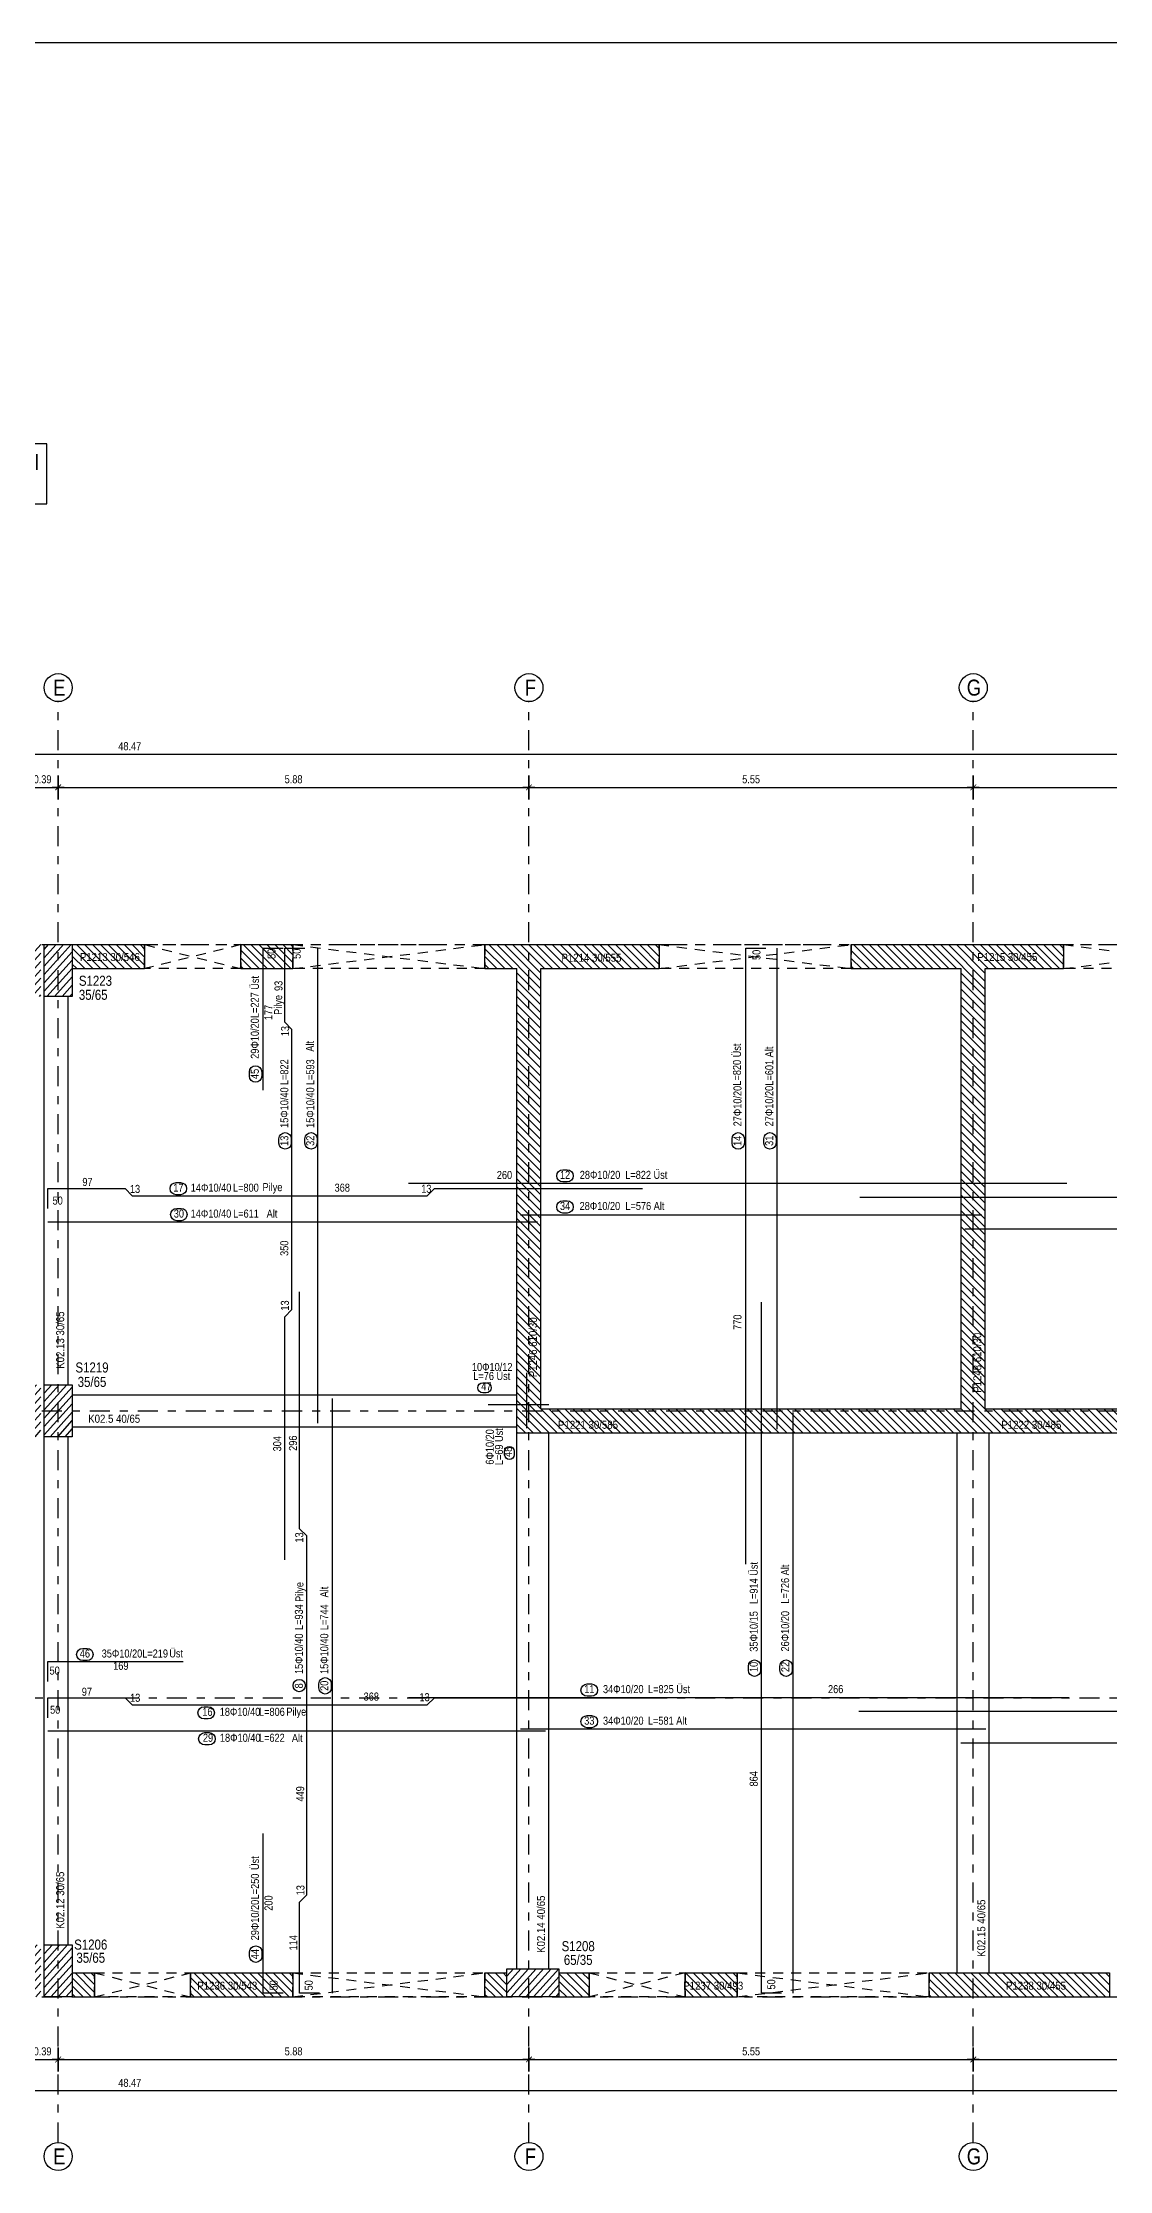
# Model space of a CAD drawing. Header units: metres. Extents: x 419734 to 420376, y 4564732 to 4565123.
# Drawn here: x 420074.8 to 420088.13, y 4565096.26 to 4565122.85 of the extents above; entities that cross this region are included whole.
import ezdxf
from ezdxf.enums import TextEntityAlignment as Align

# ---------------------------------------------------------------- set-up
doc = ezdxf.new("R2010")
doc.units = ezdxf.units.M
for name, pattern in [('CONTINUA', [0]), ('NASCOSTA', [0.375, 0.25, -0.125]), ('TRATTO-PUNTO', [1, 0.5, -0.25, 0, -0.25])]:
    doc.linetypes.add(name, pattern=pattern)
doc.layers.get('Defpoints').update_dxf_attribs({"color": 5})
for name, color, linetype in [("07-ENTITA' COPRENTE", 7, 'Continuous'), ('07-TITOLI', 4, 'CONTINUA'), ('SW_ASSI', 7, 'TRATTO-PUNTO'), ('SW_DIM', 33, 'Continuous'), ('SW_MAGRONE', 2, 'Continuous'), ('SW_SEZIONI-ARMATURA', 3, 'Continuous'), ('SW_SEZIONI_CARPENTERIA', 4, 'Continuous'), ('SW_SOTTILE_02', 1, 'Continuous'), ('SW_TESTI', 2, 'Continuous'), ('SW_TRATT_GRIGIO', 252, 'NASCOSTA'), ('SW_TRATTEGGIO_252', 252, 'Continuous'), ('SW_TXT_TESTI', 1, 'Continuous')]:
    doc.layers.add(name, color=color, linetype=linetype)
doc.styles.add('ITALFERR', font='romans.shx', dxfattribs={"width": 0.8})
doc.styles.add('SWS', font='ARIALN.TTF')
doc.dimstyles.new('DIM-SW-50_m', dxfattribs={"dimtxt": 0.1, "dimasz": 0.075, "dimexe": 0.125, "dimexo": 0.125, "dimgap": 0.05, "dimtad": 1, "dimzin": 1, "dimdsep": 46, "dimtxsty": 'SWS', "dimblk1": 'D', "dimblk2": 'D', "dimsah": 1, "dimcen": 0.0075, "dimdle": 0.0625, "dimse1": 1, "dimse2": 1, "dimclrd": 256, "dimclre": 256, "dimclrt": 256, "dimazin": 0, "dimtfac": 0.75, "dimtmove": 1, "dimatfit": 3, "dimldrblk": 'D', "dimfxl": 0.125, "dimtvp": 1.5, "dimtolj": 1, "dimtzin": 0, "dimarcsym": 0})

# ---------------------------------------------------------------- blocks, each defined once
blk = doc.blocks.new('*U369')
at = {"layer": 'SW_TESTI', "color": 3, "style": 'ITALFERR', "width": 0.8}
for tag, p in [('EVENTUALE_1', (0, -0.6)), ('EVENTUALE_2', (0, -1.25))]:
    blk.add_attdef(tag, text='', height=0.3, dxfattribs=at).set_placement(p, align=Align.CENTER)
at = {"layer": 'SW_TESTI', "color": 2, "style": 'ITALFERR', "width": 0.8}
blk.add_attdef('EVENTUALE_3', text='', height=0.3, dxfattribs=at).set_placement((0, -1.9), align=Align.CENTER)
at = {"color": 255}
blk.add_wipeout([(-3.067, 1.5), (-3.067, 0), (3.067, 0), (3.067, 1.5)], dxfattribs=at).dxf.layer = "07-ENTITA' COPRENTE"
at = {"layer": 'SW_SOTTILE_02', "ltscale": 0.02}
blk.add_lwpolyline([(-3.067, 0), (3.067, 0), (3.067, 1.5), (-3.067, 1.5)], close=True, dxfattribs=at)
at = {"layer": 'SW_TESTI', "color": 3, "style": 'ITALFERR', "width": 0.8}
blk.add_attdef('TITOLO', text='', height=0.4, dxfattribs=at).set_placement((0, 0.85), align=Align.CENTER)
at = {"layer": 'SW_TESTI', "color": 2, "style": 'ITALFERR', "width": 0.8}
blk.add_attdef('SCALA', text='', height=0.3, dxfattribs=at).set_placement((0, 0.25), align=Align.CENTER)
blk = doc.blocks.new('D')
for p, q in [((-1, 0), (1, 0)), ((0, 2), (0, -2))]:
    blk.add_line(p, q)
at = {"const_width": 0.141}
blk.add_lwpolyline([(0.48, 0.48), (-0.48, -0.48)], dxfattribs=at)
blk = doc.blocks.new('*D863')
at = {"layer": 'Defpoints', "color": 0, "ltscale": 0.5, "transparency": 16777216}
for p in [(420074.609, 4565097.647), (420074.999, 4565097.647), (420074.999, 4565097.647)]:
    blk.add_point(p, dxfattribs=at)
at = {"layer": 'SW_DIM', "lineweight": -2, "ltscale": 0.5, "transparency": 16777216}
blk.add_line((420074.684, 4565097.647), (420074.924, 4565097.647), dxfattribs=at)
at = {"layer": 'SW_DIM', "lineweight": -2, "ltscale": 0.5, "transparency": 16777216, "xscale": 0.075, "yscale": 0.075, "zscale": 0.075, "rotation": 180}
blk.add_blockref('D', (420074.609, 4565097.647), dxfattribs=at)
at = {"layer": 'SW_DIM', "lineweight": -2, "ltscale": 0.5, "transparency": 16777216, "xscale": 0.075, "yscale": 0.075, "zscale": 0.075}
blk.add_blockref('D', (420074.999, 4565097.647), dxfattribs=at)
at = {"layer": 'SW_DIM', "ltscale": 0.5, "transparency": 16777216, "insert": (420074.804, 4565097.748), "char_height": 0.1, "attachment_point": 5, "style": 'SWS'}
blk.add_mtext('\\A1;0.39', dxfattribs=at)
blk = doc.blocks.new('*D864')
at = {"layer": 'Defpoints', "color": 0, "ltscale": 0.5, "transparency": 16777216}
for p in [(420074.999, 4565097.647), (420080.879, 4565097.647), (420080.879, 4565097.647)]:
    blk.add_point(p, dxfattribs=at)
at = {"layer": 'SW_DIM', "lineweight": -2, "ltscale": 0.5, "transparency": 16777216}
blk.add_line((420075.074, 4565097.647), (420080.804, 4565097.647), dxfattribs=at)
at = {"layer": 'SW_DIM', "lineweight": -2, "ltscale": 0.5, "transparency": 16777216, "xscale": 0.075, "yscale": 0.075, "zscale": 0.075, "rotation": 180}
blk.add_blockref('D', (420074.999, 4565097.647), dxfattribs=at)
at = {"layer": 'SW_DIM', "lineweight": -2, "ltscale": 0.5, "transparency": 16777216, "xscale": 0.075, "yscale": 0.075, "zscale": 0.075}
blk.add_blockref('D', (420080.879, 4565097.647), dxfattribs=at)
at = {"layer": 'SW_DIM', "ltscale": 0.5, "transparency": 16777216, "insert": (420077.939, 4565097.748), "char_height": 0.1, "attachment_point": 5, "style": 'SWS'}
blk.add_mtext('\\A1;5.88', dxfattribs=at)
blk = doc.blocks.new('*D865')
at = {"layer": 'Defpoints', "color": 0, "ltscale": 0.5, "transparency": 16777216}
for p in [(420080.879, 4565097.647), (420086.429, 4565097.647), (420086.429, 4565097.647)]:
    blk.add_point(p, dxfattribs=at)
at = {"layer": 'SW_DIM', "lineweight": -2, "ltscale": 0.5, "transparency": 16777216}
blk.add_line((420080.954, 4565097.647), (420086.354, 4565097.647), dxfattribs=at)
at = {"layer": 'SW_DIM', "lineweight": -2, "ltscale": 0.5, "transparency": 16777216, "xscale": 0.075, "yscale": 0.075, "zscale": 0.075, "rotation": 180}
blk.add_blockref('D', (420080.879, 4565097.647), dxfattribs=at)
at = {"layer": 'SW_DIM', "lineweight": -2, "ltscale": 0.5, "transparency": 16777216, "xscale": 0.075, "yscale": 0.075, "zscale": 0.075}
blk.add_blockref('D', (420086.429, 4565097.647), dxfattribs=at)
at = {"layer": 'SW_DIM', "ltscale": 0.5, "transparency": 16777216, "insert": (420083.654, 4565097.748), "char_height": 0.1, "attachment_point": 5, "style": 'SWS'}
blk.add_mtext('\\A1;5.55', dxfattribs=at)
blk = doc.blocks.new('*D866')
at = {"layer": 'Defpoints', "color": 0, "ltscale": 0.5, "transparency": 16777216}
for p in [(420086.429, 4565097.647), (420090.979, 4565097.647), (420090.979, 4565097.647)]:
    blk.add_point(p, dxfattribs=at)
at = {"layer": 'SW_DIM', "lineweight": -2, "ltscale": 0.5, "transparency": 16777216}
blk.add_line((420086.504, 4565097.647), (420090.904, 4565097.647), dxfattribs=at)
at = {"layer": 'SW_DIM', "lineweight": -2, "ltscale": 0.5, "transparency": 16777216, "xscale": 0.075, "yscale": 0.075, "zscale": 0.075, "rotation": 180}
blk.add_blockref('D', (420086.429, 4565097.647), dxfattribs=at)
at = {"layer": 'SW_DIM', "lineweight": -2, "ltscale": 0.5, "transparency": 16777216, "xscale": 0.075, "yscale": 0.075, "zscale": 0.075}
blk.add_blockref('D', (420090.979, 4565097.647), dxfattribs=at)
at = {"layer": 'SW_DIM', "ltscale": 0.5, "transparency": 16777216, "insert": (420088.704, 4565097.748), "char_height": 0.1, "attachment_point": 5, "style": 'SWS'}
blk.add_mtext('\\A1;4.55', dxfattribs=at)
blk = doc.blocks.new('*D869')
at = {"layer": 'Defpoints', "color": 0, "ltscale": 0.5, "transparency": 16777216}
for p in [(420051.656, 4565097.647), (420100.129, 4565097.647), (420051.656, 4565097.253)]:
    blk.add_point(p, dxfattribs=at)
at = {"layer": 'SW_DIM', "lineweight": -2, "ltscale": 0.5, "transparency": 16777216}
blk.add_line((420100.054, 4565097.253), (420051.731, 4565097.253), dxfattribs=at)
at = {"layer": 'SW_DIM', "lineweight": -2, "ltscale": 0.5, "transparency": 16777216, "xscale": 0.075, "yscale": 0.075, "zscale": 0.075, "rotation": 180}
blk.add_blockref('D', (420051.656, 4565097.253), dxfattribs=at)
at = {"layer": 'SW_DIM', "lineweight": -2, "ltscale": 0.5, "transparency": 16777216, "xscale": 0.075, "yscale": 0.075, "zscale": 0.075}
blk.add_blockref('D', (420100.129, 4565097.253), dxfattribs=at)
at = {"layer": 'SW_DIM', "ltscale": 0.5, "transparency": 16777216, "insert": (420075.893, 4565097.354), "char_height": 0.1, "attachment_point": 5, "style": 'SWS'}
blk.add_mtext('\\A1;48.47', dxfattribs=at)
blk = doc.blocks.new('*D877')
at = {"layer": 'Defpoints', "color": 0, "ltscale": 0.5, "transparency": 16777216}
for p in [(420074.999, 4565113.544), (420074.609, 4565113.116), (420074.999, 4565113.131)]:
    blk.add_point(p, dxfattribs=at)
at = {"layer": 'SW_DIM', "lineweight": -2, "ltscale": 0.5, "transparency": 16777216}
blk.add_line((420074.684, 4565113.544), (420074.924, 4565113.544), dxfattribs=at)
at = {"layer": 'SW_DIM', "lineweight": -2, "ltscale": 0.5, "transparency": 16777216, "xscale": 0.075, "yscale": 0.075, "zscale": 0.075, "rotation": 180}
blk.add_blockref('D', (420074.609, 4565113.544), dxfattribs=at)
at = {"layer": 'SW_DIM', "lineweight": -2, "ltscale": 0.5, "transparency": 16777216, "xscale": 0.075, "yscale": 0.075, "zscale": 0.075}
blk.add_blockref('D', (420074.999, 4565113.544), dxfattribs=at)
at = {"layer": 'SW_DIM', "ltscale": 0.5, "transparency": 16777216, "insert": (420074.804, 4565113.645), "char_height": 0.1, "attachment_point": 5, "style": 'SWS'}
blk.add_mtext('\\A1;0.39', dxfattribs=at)
blk = doc.blocks.new('*D878')
at = {"layer": 'Defpoints', "color": 0, "ltscale": 0.5, "transparency": 16777216}
for p in [(420080.879, 4565113.544), (420074.999, 4565113.131), (420080.879, 4565113.101)]:
    blk.add_point(p, dxfattribs=at)
at = {"layer": 'SW_DIM', "lineweight": -2, "ltscale": 0.5, "transparency": 16777216}
blk.add_line((420075.074, 4565113.544), (420080.804, 4565113.544), dxfattribs=at)
at = {"layer": 'SW_DIM', "lineweight": -2, "ltscale": 0.5, "transparency": 16777216, "xscale": 0.075, "yscale": 0.075, "zscale": 0.075, "rotation": 180}
blk.add_blockref('D', (420074.999, 4565113.544), dxfattribs=at)
at = {"layer": 'SW_DIM', "lineweight": -2, "ltscale": 0.5, "transparency": 16777216, "xscale": 0.075, "yscale": 0.075, "zscale": 0.075}
blk.add_blockref('D', (420080.879, 4565113.544), dxfattribs=at)
at = {"layer": 'SW_DIM', "ltscale": 0.5, "transparency": 16777216, "insert": (420077.939, 4565113.645), "char_height": 0.1, "attachment_point": 5, "style": 'SWS'}
blk.add_mtext('\\A1;5.88', dxfattribs=at)
blk = doc.blocks.new('*D879')
at = {"layer": 'Defpoints', "color": 0, "ltscale": 0.5, "transparency": 16777216}
for p in [(420086.429, 4565113.544), (420080.879, 4565113.101), (420086.429, 4565112.995)]:
    blk.add_point(p, dxfattribs=at)
at = {"layer": 'SW_DIM', "lineweight": -2, "ltscale": 0.5, "transparency": 16777216}
blk.add_line((420080.954, 4565113.544), (420086.354, 4565113.544), dxfattribs=at)
at = {"layer": 'SW_DIM', "lineweight": -2, "ltscale": 0.5, "transparency": 16777216, "xscale": 0.075, "yscale": 0.075, "zscale": 0.075, "rotation": 180}
blk.add_blockref('D', (420080.879, 4565113.544), dxfattribs=at)
at = {"layer": 'SW_DIM', "lineweight": -2, "ltscale": 0.5, "transparency": 16777216, "xscale": 0.075, "yscale": 0.075, "zscale": 0.075}
blk.add_blockref('D', (420086.429, 4565113.544), dxfattribs=at)
at = {"layer": 'SW_DIM', "ltscale": 0.5, "transparency": 16777216, "insert": (420083.654, 4565113.645), "char_height": 0.1, "attachment_point": 5, "style": 'SWS'}
blk.add_mtext('\\A1;5.55', dxfattribs=at)
blk = doc.blocks.new('*D880')
at = {"layer": 'Defpoints', "color": 0, "ltscale": 0.5, "transparency": 16777216}
for p in [(420090.979, 4565113.544), (420086.429, 4565112.995), (420090.979, 4565112.904)]:
    blk.add_point(p, dxfattribs=at)
at = {"layer": 'SW_DIM', "lineweight": -2, "ltscale": 0.5, "transparency": 16777216}
blk.add_line((420086.504, 4565113.544), (420090.904, 4565113.544), dxfattribs=at)
at = {"layer": 'SW_DIM', "lineweight": -2, "ltscale": 0.5, "transparency": 16777216, "xscale": 0.075, "yscale": 0.075, "zscale": 0.075, "rotation": 180}
blk.add_blockref('D', (420086.429, 4565113.544), dxfattribs=at)
at = {"layer": 'SW_DIM', "lineweight": -2, "ltscale": 0.5, "transparency": 16777216, "xscale": 0.075, "yscale": 0.075, "zscale": 0.075}
blk.add_blockref('D', (420090.979, 4565113.544), dxfattribs=at)
at = {"layer": 'SW_DIM', "ltscale": 0.5, "transparency": 16777216, "insert": (420088.704, 4565113.645), "char_height": 0.1, "attachment_point": 5, "style": 'SWS'}
blk.add_mtext('\\A1;4.55', dxfattribs=at)
blk = doc.blocks.new('*D883')
at = {"layer": 'Defpoints', "color": 0, "ltscale": 0.5, "transparency": 16777216}
for p in [(420051.656, 4565113.957), (420051.656, 4565113.271), (420100.129, 4565113.271)]:
    blk.add_point(p, dxfattribs=at)
at = {"layer": 'SW_DIM', "lineweight": -2, "ltscale": 0.5, "transparency": 16777216}
blk.add_line((420100.054, 4565113.957), (420051.731, 4565113.957), dxfattribs=at)
at = {"layer": 'SW_DIM', "lineweight": -2, "ltscale": 0.5, "transparency": 16777216, "xscale": 0.075, "yscale": 0.075, "zscale": 0.075, "rotation": 180}
blk.add_blockref('D', (420051.656, 4565113.957), dxfattribs=at)
at = {"layer": 'SW_DIM', "lineweight": -2, "ltscale": 0.5, "transparency": 16777216, "xscale": 0.075, "yscale": 0.075, "zscale": 0.075}
blk.add_blockref('D', (420100.129, 4565113.957), dxfattribs=at)
at = {"layer": 'SW_DIM', "ltscale": 0.5, "transparency": 16777216, "insert": (420075.893, 4565114.058), "char_height": 0.1, "attachment_point": 5, "style": 'SWS'}
blk.add_mtext('\\A1;48.47', dxfattribs=at)

msp = doc.modelspace()

# ---------------------------------------------------------------- hatches: boundary and pattern name
at = {"layer": 'SW_TRATTEGGIO_252'}
h = msp.add_hatch(dxfattribs=at)
h.set_pattern_fill('_USER', color=256, scale=0.07, angle=228, pattern_type=0)
h.set_pattern_definition([(228, (420023.831146, 4565253.75507), (0.052020138, -0.046839142), [])])
h.paths.add_polyline_path([(420052.00641, 4565106.07883), (420051.65641, 4565106.07883), (420051.65641, 4565105.42883), (420052.00641, 4565105.42883)])
h.paths.add_polyline_path([(420059.28667, 4565105.42883), (420059.93667, 4565105.42883), (420059.93667, 4565106.07883), (420059.28667, 4565106.07883)])
h.paths.add_polyline_path([(420067.35409, 4565106.07883), (420066.70409, 4565106.07883), (420066.70409, 4565105.42883), (420067.35409, 4565105.42883)])
h.paths.add_polyline_path([(420074.78413, 4565106.07883), (420074.43413, 4565106.07883), (420074.43413, 4565105.42883), (420074.78413, 4565105.42883)])
h.paths.add_polyline_path([(420074.82413, 4565105.42883), (420075.17413, 4565105.42883), (420075.17413, 4565106.07883), (420074.82413, 4565106.07883)])
h.paths.add_polyline_path([(420075.17413, 4565111.57883), (420074.82413, 4565111.57883), (420074.82413, 4565110.92883), (420075.17413, 4565110.92883)])
h.paths.add_polyline_path([(420074.43413, 4565110.92883), (420074.78413, 4565110.92883), (420074.78413, 4565111.57883), (420074.43413, 4565111.57883)])
h.paths.add_polyline_path([(420075.17413, 4565099.07883), (420074.82413, 4565099.07883), (420074.82413, 4565098.42883), (420075.17413, 4565098.42883)])
h.paths.add_polyline_path([(420074.78413, 4565099.07883), (420074.43413, 4565099.07883), (420074.43413, 4565098.42883), (420074.78413, 4565098.42883)])
h.paths.add_polyline_path([(420059.93667, 4565098.77883), (420059.28667, 4565098.77883), (420059.28667, 4565098.42883), (420059.93667, 4565098.42883)])
h.paths.add_polyline_path([(420081.25413, 4565098.77883), (420080.60413, 4565098.77883), (420080.60413, 4565098.42883), (420081.25413, 4565098.42883)])
h = msp.add_hatch(dxfattribs=at)
h.set_pattern_fill('_USER', color=256, scale=0.07, angle=135, pattern_type=0)
h.set_pattern_definition([(135, (420023.831146, 4565253.75507), (-0.049497475, -0.049497475), [])])
h.paths.add_polyline_path([(420095.67913, 4565111.27883), (420096.55413, 4565111.27883), (420096.55413, 4565111.57883), (420095.27934, 4565111.57883), (420094.50413, 4565111.57883), (420094.50413, 4565111.27883), (420095.27934, 4565111.27883), (420095.37913, 4565111.27883), (420095.37913, 4565105.77883), (420091.12913, 4565105.77883), (420091.12913, 4565111.27883), (420092.10413, 4565111.27883), (420092.10413, 4565111.57883), (420090.72934, 4565111.57883), (420089.95413, 4565111.57883), (420089.95413, 4565111.27883), (420090.72934, 4565111.27883), (420090.82913, 4565111.27883), (420090.82913, 4565105.77883), (420086.57913, 4565105.77883), (420086.57913, 4565111.27883), (420087.55413, 4565111.27883), (420087.55413, 4565111.57883), (420086.17934, 4565111.57883), (420084.90413, 4565111.57883), (420084.90413, 4565111.27883), (420086.17934, 4565111.27883), (420086.27913, 4565111.27883), (420086.27913, 4565105.77883), (420081.02913, 4565105.77883), (420081.02913, 4565111.27883), (420082.50413, 4565111.27883), (420082.50413, 4565111.57883), (420080.62934, 4565111.57883), (420080.32913, 4565111.57883), (420080.32913, 4565111.27883), (420080.62934, 4565111.27883), (420080.72913, 4565111.27883), (420080.72913, 4565105.47883), (420086.57913, 4565105.47883), (420090.82913, 4565105.47883), (420091.12913, 4565105.47883), (420095.67913, 4565105.47883)])
h.paths.add_polyline_path([(420100.12913, 4565111.57883), (420098.95413, 4565111.57883), (420098.95413, 4565111.27883), (420099.82913, 4565111.27883), (420099.82913, 4565109.27883), (420100.12913, 4565109.27883)])
h.paths.add_polyline_path([(420100.12913, 4565106.07883), (420100.12913, 4565108.07883), (420099.82913, 4565108.07883), (420099.82913, 4565106.07883), (420099.82913, 4565101.92883), (420100.12913, 4565101.92883)])
h.paths.add_polyline_path([(420100.12913, 4565100.72883), (420099.82913, 4565100.72883), (420099.82913, 4565098.72883), (420099.32913, 4565098.72883), (420099.32913, 4565098.42883), (420100.12913, 4565098.42883)])
h.paths.add_polyline_path([(420096.92913, 4565098.72883), (420095.27934, 4565098.72883), (420094.02913, 4565098.72883), (420094.02913, 4565098.42883), (420095.27934, 4565098.42883), (420096.92913, 4565098.42883)])
h.paths.add_polyline_path([(420091.62913, 4565098.72883), (420090.72934, 4565098.72883), (420089.32913, 4565098.72883), (420089.32913, 4565098.42883), (420090.72934, 4565098.42883), (420091.62913, 4565098.42883)])
h.paths.add_polyline_path([(420088.12913, 4565098.72883), (420086.17934, 4565098.72883), (420085.87913, 4565098.72883), (420085.87913, 4565098.42883), (420086.17934, 4565098.42883), (420088.12913, 4565098.42883)])
h.paths.add_polyline_path([(420083.47913, 4565098.72883), (420082.82913, 4565098.72883), (420082.82913, 4565098.42883), (420083.47913, 4565098.42883)])
h.paths.add_polyline_path([(420081.62913, 4565098.72883), (420081.25413, 4565098.72883), (420081.25413, 4565098.42883), (420081.62913, 4565098.42883)])
h.paths.add_polyline_path([(420080.60413, 4565098.72883), (420080.32913, 4565098.72883), (420080.32913, 4565098.42883), (420080.60413, 4565098.42883)])
h.paths.add_polyline_path([(420077.92913, 4565098.72883), (420076.65313, 4565098.72883), (420076.65313, 4565098.42883), (420077.92913, 4565098.42883)])
h.paths.add_polyline_path([(420075.45313, 4565098.72883), (420075.17413, 4565098.72883), (420075.17413, 4565098.42883), (420075.45313, 4565098.42883)])
h.paths.add_polyline_path([(420074.43413, 4565098.72883), (420074.33413, 4565098.72883), (420074.33413, 4565098.42883), (420074.43413, 4565098.42883)])
h.paths.add_polyline_path([(420073.27413, 4565098.72883), (420072.8399, 4565098.72883), (420072.8399, 4565098.42883), (420073.27413, 4565098.42883)])
h.paths.add_polyline_path([(420069.2359, 4565098.72883), (420067.3043, 4565098.72883), (420065.14347, 4565098.72883), (420065.14347, 4565098.42883), (420067.3043, 4565098.42883), (420069.2359, 4565098.42883)])
h.paths.add_polyline_path([(420061.53947, 4565098.72883), (420059.93667, 4565098.72883), (420059.93667, 4565098.42883), (420061.53947, 4565098.42883)])
h.paths.add_polyline_path([(420059.28667, 4565098.72883), (420058.22675, 4565098.72883), (420058.22675, 4565098.42883), (420059.28667, 4565098.42883)])
h.paths.add_polyline_path([(420057.02675, 4565098.72883), (420056.02175, 4565098.72883), (420054.85641, 4565098.72883), (420054.85641, 4565098.42883), (420056.02175, 4565098.42883), (420057.02675, 4565098.42883)])
h.paths.add_polyline_path([(420052.45641, 4565098.72883), (420051.95641, 4565098.72883), (420051.95641, 4565100.72883), (420051.65641, 4565100.72883), (420051.65641, 4565098.42883), (420052.45641, 4565098.42883)])
h.paths.add_polyline_path([(420051.95641, 4565105.42883), (420051.65641, 4565105.42883), (420051.65641, 4565101.92883), (420051.95641, 4565101.92883)])
h.paths.add_polyline_path([(420051.95641, 4565108.07883), (420051.65641, 4565108.07883), (420051.65641, 4565106.07883), (420051.95641, 4565106.07883)])
h.paths.add_polyline_path([(420054.93641, 4565111.57883), (420051.65641, 4565111.57883), (420051.65641, 4565109.27883), (420051.95641, 4565109.27883), (420051.95641, 4565111.27883), (420054.93641, 4565111.27883)])
h.paths.add_polyline_path([(420057.18667, 4565111.57883), (420056.13641, 4565111.57883), (420056.13641, 4565111.27883), (420057.18667, 4565111.27883)])
h.paths.add_polyline_path([(420061.48967, 4565111.57883), (420059.88688, 4565111.57883), (420058.98667, 4565111.57883), (420058.98667, 4565111.27883), (420059.88688, 4565111.27883), (420061.48967, 4565111.27883)])
h.paths.add_polyline_path([(420069.2399, 4565111.57883), (420067.30409, 4565111.57883), (420065.09367, 4565111.57883), (420065.09367, 4565111.27883), (420067.30409, 4565111.27883), (420069.2399, 4565111.27883)])
h.paths.add_polyline_path([(420074.43413, 4565111.57883), (420072.8399, 4565111.57883), (420072.8399, 4565111.27883), (420074.43413, 4565111.27883)])
h.paths.add_polyline_path([(420076.07913, 4565111.57883), (420075.17413, 4565111.57883), (420075.17413, 4565111.27883), (420076.07913, 4565111.27883)])
h.paths.add_polyline_path([(420077.92913, 4565111.57883), (420077.27913, 4565111.57883), (420077.27913, 4565111.27883), (420077.92913, 4565111.27883)])
h.paths.add_polyline_path([(420056.13641, 4565111.57883), (420056.02175, 4565111.57883), (420056.02175, 4565111.27883), (420056.13641, 4565111.27883)])

# ---------------------------------------------------------------- linework, layer by layer
msp.add_line((419805.79921, 4565122.85209), (420103.04921, 4565122.85209))
at = {"layer": 'SW_ASSI', "ltscale": 0.5}
for points in [[(420074.99913, 4565096.60991), (420074.99913, 4565114.61539)], [(420080.87913, 4565096.60991), (420080.87913, 4565114.61539)], [(420086.42913, 4565096.60991), (420086.42913, 4565114.61539)], [(420046.59444, 4565111.57883), (420101.08148, 4565111.57883)], [(420046.59444, 4565105.75383), (420101.08148, 4565105.75383)], [(420046.59444, 4565098.42883), (420101.08148, 4565098.42883)]]:
    msp.add_lwpolyline(points, dxfattribs=at)
at = {"layer": 'SW_ASSI', "color": 8, "ltscale": 0.5}
msp.add_lwpolyline([(420051.15641, 4565102.16633), (420100.62913, 4565102.16633)], dxfattribs=at)
at = {"layer": 'SW_MAGRONE'}
for points in [[(420075.17413, 4565111.57883), (420076.07913, 4565111.57883)], [(420076.07913, 4565111.57883), (420076.07913, 4565111.27883)], [(420077.27913, 4565111.57883), (420077.92913, 4565111.57883)], [(420077.27913, 4565111.27883), (420077.27913, 4565111.57883)], [(420077.92913, 4565111.57883), (420077.92913, 4565111.27883)], [(420080.32913, 4565111.57883), (420082.50413, 4565111.57883)], [(420080.32913, 4565111.27883), (420080.32913, 4565111.57883)], [(420082.50413, 4565111.57883), (420082.50413, 4565111.27883)], [(420084.90413, 4565111.57883), (420087.55413, 4565111.57883)], [(420084.90413, 4565111.27883), (420084.90413, 4565111.57883)], [(420087.55413, 4565111.57883), (420087.55413, 4565111.27883)], [(420075.17413, 4565111.27883), (420076.07913, 4565111.27883)], [(420077.27913, 4565111.27883), (420077.92913, 4565111.27883)], [(420080.32913, 4565111.27883), (420080.62934, 4565111.27883)], [(420080.62934, 4565111.27883), (420080.72913, 4565111.27883)], [(420080.72913, 4565098.77883), (420080.72913, 4565111.27883)], [(420081.02913, 4565105.77883), (420081.02913, 4565111.27883)], [(420081.02913, 4565111.27883), (420082.50413, 4565111.27883)], [(420084.90413, 4565111.27883), (420086.27913, 4565111.27883)], [(420086.27913, 4565105.77883), (420086.27913, 4565111.27883)], [(420086.57913, 4565105.77883), (420086.57913, 4565111.27883)], [(420086.57913, 4565111.27883), (420087.55413, 4565111.27883)], [(420074.82413, 4565106.07883), (420074.82413, 4565110.92883)], [(420075.12413, 4565106.07883), (420075.12413, 4565110.92883)], [(420075.17413, 4565105.95383), (420080.72913, 4565105.95383)], [(420081.02913, 4565105.77883), (420086.27913, 4565105.77883)], [(420086.57913, 4565105.77883), (420090.82913, 4565105.77883)], [(420074.82413, 4565099.07883), (420074.82413, 4565105.42883)], [(420075.12413, 4565099.07883), (420075.12413, 4565105.42883)], [(420075.17413, 4565105.55383), (420080.72913, 4565105.55383)], [(420080.72913, 4565105.47883), (420099.82913, 4565105.47883)], [(420081.12913, 4565098.77883), (420081.12913, 4565105.47883)], [(420086.22913, 4565098.72883), (420086.22913, 4565105.47883)], [(420086.62913, 4565098.72883), (420086.62913, 4565105.47883)], [(420075.17413, 4565098.72883), (420075.45313, 4565098.72883)], [(420075.45313, 4565098.72883), (420075.45313, 4565098.42883)], [(420076.65313, 4565098.72883), (420077.92913, 4565098.72883)], [(420076.65313, 4565098.42883), (420076.65313, 4565098.72883)], [(420077.92913, 4565098.72883), (420077.92913, 4565098.42883)], [(420080.32913, 4565098.72883), (420080.60413, 4565098.72883)], [(420080.32913, 4565098.42883), (420080.32913, 4565098.72883)], [(420081.25413, 4565098.72883), (420081.62913, 4565098.72883)], [(420081.62913, 4565098.72883), (420081.62913, 4565098.42883)], [(420082.82913, 4565098.72883), (420083.47913, 4565098.72883)], [(420082.82913, 4565098.42883), (420082.82913, 4565098.72883)], [(420083.47913, 4565098.72883), (420083.47913, 4565098.42883)], [(420085.87913, 4565098.72883), (420088.12913, 4565098.72883)], [(420085.87913, 4565098.42883), (420085.87913, 4565098.72883)], [(420088.12913, 4565098.72883), (420088.12913, 4565098.42883)], [(420075.17413, 4565098.42883), (420075.45313, 4565098.42883)], [(420076.65313, 4565098.42883), (420077.92913, 4565098.42883)], [(420080.32913, 4565098.42883), (420080.60413, 4565098.42883)], [(420081.25413, 4565098.42883), (420081.62913, 4565098.42883)], [(420082.82913, 4565098.42883), (420083.47913, 4565098.42883)], [(420085.87913, 4565098.42883), (420088.12913, 4565098.42883)]]:
    msp.add_lwpolyline(points, dxfattribs=at)
at = {"layer": 'SW_SEZIONI-ARMATURA'}
for points in [[(420077.55858, 4565109.76008), (420077.55858, 4565111.53383), (420077.80858, 4565111.53383)], [(420077.82838, 4565103.89258), (420077.82838, 4565106.92883), (420077.91838, 4565107.01883), (420077.91838, 4565110.51811), (420077.82838, 4565110.60811), (420077.82838, 4565111.53383), (420078.07838, 4565111.53383)], [(420078.24238, 4565105.59883), (420078.24238, 4565111.53383)], [(420083.58713, 4565103.83633), (420083.58713, 4565111.53383), (420083.83713, 4565111.53383)], [(420083.98113, 4565105.52383), (420083.98113, 4565111.53383)], [(420074.86913, 4565108.28033), (420074.86913, 4565108.53033), (420075.83485, 4565108.53033), (420075.92485, 4565108.44033), (420079.60813, 4565108.44033), (420079.69813, 4565108.53033), (420082.29663, 4565108.53033)], [(420079.37288, 4565108.59583), (420087.59663, 4565108.59583)], [(420085.01163, 4565108.42283), (420092.14663, 4565108.42283)], [(420074.86913, 4565108.11633), (420080.98413, 4565108.11633)], [(420080.77413, 4565108.20183), (420086.53413, 4565108.20183)], [(420086.32413, 4565108.02883), (420091.08413, 4565108.02883)], [(420078.26263, 4565098.47383), (420078.01263, 4565098.47383), (420078.01263, 4565099.61383), (420078.10263, 4565099.70383), (420078.10263, 4565104.18883), (420078.01263, 4565104.27883), (420078.01263, 4565107.24008)], [(420084.03513, 4565098.47383), (420083.78513, 4565098.47383), (420083.78513, 4565107.10883)], [(420080.85083, 4565105.53561), (420080.85083, 4565106.22561)], [(420078.42663, 4565098.47383), (420078.42663, 4565105.90883)], [(420081.12853, 4565105.82817), (420080.36853, 4565105.82817)], [(420084.17913, 4565098.47383), (420084.17913, 4565105.73383)], [(420074.86913, 4565102.37063), (420074.86913, 4565102.62063), (420076.56038, 4565102.62063)], [(420074.86913, 4565101.91783), (420074.86913, 4565102.16783), (420075.83485, 4565102.16783), (420075.92485, 4565102.07783), (420079.60813, 4565102.07783), (420079.69813, 4565102.16783), (420082.35913, 4565102.16783)], [(420079.37288, 4565102.17083), (420087.62163, 4565102.17083)], [(420084.99913, 4565101.99783), (420092.15913, 4565101.99783)], [(420074.86913, 4565101.75383), (420081.08413, 4565101.75383)], [(420080.77413, 4565101.77683), (420086.58413, 4565101.77683)], [(420086.27413, 4565101.60383), (420091.13413, 4565101.60383)], [(420077.80983, 4565098.47383), (420077.55983, 4565098.47383), (420077.55983, 4565100.47008)]]:
    msp.add_lwpolyline(points, dxfattribs=at)
at = {"layer": 'SW_SEZIONI_CARPENTERIA'}
for points in [[(420074.82413, 4565111.57883), (420075.17413, 4565111.57883)], [(420074.82413, 4565110.92883), (420074.82413, 4565111.57883)], [(420075.17413, 4565111.57883), (420075.17413, 4565110.92883)], [(420075.17413, 4565110.92883), (420074.82413, 4565110.92883)], [(420074.82413, 4565106.07883), (420075.17413, 4565106.07883)], [(420074.82413, 4565105.42883), (420074.82413, 4565106.07883)], [(420075.17413, 4565106.07883), (420075.17413, 4565105.42883)], [(420075.17413, 4565105.42883), (420074.82413, 4565105.42883)], [(420074.82413, 4565099.07883), (420075.17413, 4565099.07883)], [(420074.82413, 4565098.42883), (420074.82413, 4565099.07883)], [(420075.17413, 4565099.07883), (420075.17413, 4565098.42883)], [(420080.60413, 4565098.42883), (420080.60413, 4565098.77883)], [(420080.60413, 4565098.77883), (420081.25413, 4565098.77883)], [(420081.25413, 4565098.77883), (420081.25413, 4565098.42883)], [(420075.17413, 4565098.42883), (420074.82413, 4565098.42883)], [(420081.25413, 4565098.42883), (420080.60413, 4565098.42883)]]:
    msp.add_lwpolyline(points, dxfattribs=at)
at = {"layer": 'SW_TRATT_GRIGIO', "ltscale": 0.5}
for points in [[(420076.07913, 4565111.57883), (420077.27913, 4565111.57883), (420077.27913, 4565111.27883), (420076.07913, 4565111.27883)], [(420077.92913, 4565111.57883), (420080.32913, 4565111.57883), (420080.32913, 4565111.27883), (420077.92913, 4565111.27883)], [(420082.50413, 4565111.57883), (420084.90413, 4565111.57883), (420084.90413, 4565111.27883), (420082.50413, 4565111.27883)], [(420087.55413, 4565111.57883), (420089.95413, 4565111.57883), (420089.95413, 4565111.27883), (420087.55413, 4565111.27883)], [(420075.45313, 4565098.72883), (420076.65313, 4565098.72883), (420076.65313, 4565098.42883), (420075.45313, 4565098.42883)], [(420077.92913, 4565098.72883), (420080.32913, 4565098.72883), (420080.32913, 4565098.42883), (420077.92913, 4565098.42883)], [(420081.62913, 4565098.72883), (420082.82913, 4565098.72883), (420082.82913, 4565098.42883), (420081.62913, 4565098.42883)], [(420083.47913, 4565098.72883), (420085.87913, 4565098.72883), (420085.87913, 4565098.42883), (420083.47913, 4565098.42883)]]:
    msp.add_lwpolyline(points, close=True, dxfattribs=at)
for points in [[(420077.27913, 4565111.57883), (420076.07913, 4565111.27883)], [(420076.07913, 4565111.57883), (420077.27913, 4565111.27883)], [(420077.92913, 4565111.27883), (420080.32913, 4565111.57883)], [(420077.92913, 4565111.57883), (420080.32913, 4565111.27883)], [(420082.50413, 4565111.27883), (420084.90413, 4565111.57883)], [(420082.50413, 4565111.57883), (420084.90413, 4565111.27883)], [(420087.55413, 4565111.27883), (420089.95413, 4565111.57883)], [(420087.55413, 4565111.57883), (420089.95413, 4565111.27883)], [(420075.45313, 4565098.42883), (420076.65313, 4565098.72883)], [(420075.45313, 4565098.72883), (420076.65313, 4565098.42883)], [(420077.92913, 4565098.42883), (420080.32913, 4565098.72883)], [(420077.92913, 4565098.72883), (420080.32913, 4565098.42883)], [(420082.82913, 4565098.72883), (420081.62913, 4565098.42883)], [(420081.62913, 4565098.72883), (420082.82913, 4565098.42883)], [(420083.47913, 4565098.42883), (420085.87913, 4565098.72883)], [(420083.47913, 4565098.72883), (420085.87913, 4565098.42883)]]:
    msp.add_lwpolyline(points, dxfattribs=at)
at = {"layer": 'SW_TXT_TESTI'}
for points in [[(420077.38779, 4565109.93528), (420077.38779, 4565109.98928, -1), (420077.54079, 4565109.98928), (420077.54079, 4565109.93528, -1)], [(420077.75645, 4565109.09972), (420077.75645, 4565109.15372, -1), (420077.90945, 4565109.15372), (420077.90945, 4565109.09972, -1)], [(420078.08045, 4565109.09972), (420078.08045, 4565109.15372, -1), (420078.23345, 4565109.15372), (420078.23345, 4565109.09972, -1)], [(420083.4163, 4565109.09894), (420083.4163, 4565109.15294, -1), (420083.5693, 4565109.15294), (420083.5693, 4565109.09894, -1)], [(420083.81294, 4565109.09972), (420083.81294, 4565109.15372, -1), (420083.96594, 4565109.15372), (420083.96594, 4565109.09972, -1)], [(420076.47244, 4565108.60589), (420076.52644, 4565108.60589, -1), (420076.52644, 4565108.45289), (420076.47244, 4565108.45289, -1)], [(420081.30238, 4565108.766), (420081.35638, 4565108.766, -1), (420081.35638, 4565108.613), (420081.30238, 4565108.613, -1)], [(420076.47905, 4565108.28189), (420076.53305, 4565108.28189, -1), (420076.53305, 4565108.12889), (420076.47905, 4565108.12889, -1)], [(420081.30238, 4565108.37694), (420081.35638, 4565108.37694, -1), (420081.35638, 4565108.22394), (420081.30238, 4565108.22394, -1)], [(420080.30267, 4565106.10242), (420080.34626, 4565106.10242, -1), (420080.34626, 4565105.9789), (420080.30267, 4565105.9789, -1)], [(420080.57566, 4565105.20486), (420080.57566, 4565105.24694, -1), (420080.69487, 4565105.24694), (420080.69487, 4565105.20486, -1)], [(420075.30505, 4565102.78421), (420075.35905, 4565102.78421, -1), (420075.35905, 4565102.63121), (420075.30505, 4565102.63121, -1)], [(420078.2558, 4565102.28906), (420078.2558, 4565102.34306, -1), (420078.4088, 4565102.34306), (420078.4088, 4565102.28906, -1)], [(420083.61949, 4565102.50982), (420083.61949, 4565102.56382, -1), (420083.77249, 4565102.56382), (420083.77249, 4565102.50982, -1)], [(420084.01349, 4565102.50982), (420084.01349, 4565102.56382, -1), (420084.16649, 4565102.56382), (420084.16649, 4565102.50982, -1)], [(420081.60505, 4565102.33902), (420081.65905, 4565102.33902, -1), (420081.65905, 4565102.18602), (420081.60505, 4565102.18602, -1)], [(420076.82033, 4565102.05535), (420076.87433, 4565102.05535, -1), (420076.87433, 4565101.90235), (420076.82033, 4565101.90235, -1)], [(420081.60505, 4565101.94502), (420081.65905, 4565101.94502, -1), (420081.65905, 4565101.79202), (420081.60505, 4565101.79202, -1)], [(420076.82944, 4565101.73135), (420076.88344, 4565101.73135, -1), (420076.88344, 4565101.57835), (420076.82944, 4565101.57835, -1)], [(420077.38966, 4565098.9361), (420077.38966, 4565098.9901, -1), (420077.54266, 4565098.9901), (420077.54266, 4565098.9361, -1)]]:
    msp.add_lwpolyline(points, format="xyb", close=True, dxfattribs=at)
at = {"layer": 'SW_TXT_TESTI', "color": 1}
for centre in [(420074.99913, 4565114.79039), (420080.87913, 4565114.79039), (420086.42913, 4565114.79039), (420074.99913, 4565096.43491), (420080.87913, 4565096.43491), (420086.42913, 4565096.43491)]:
    msp.add_circle(centre, 0.175, dxfattribs=at)
at = {"layer": 'SW_TXT_TESTI'}
msp.add_circle((420078.01053, 4565102.31887), 0.0765, dxfattribs=at)

# ---------------------------------------------------------------- block references
at = {"layer": '07-TITOLI'}
ref = msp.add_blockref('*U369', (420073.32421, 4565117.08588), dxfattribs=dict(at, xscale=0.5, yscale=0.5, zscale=0.5))
ref.add_attrib('TITOLO', 'ZEMİN KAT DONATI PLANI', dxfattribs={"layer": 'SW_TESTI', "color": 3, "height": 0.2, "style": 'SWS'}).set_placement((420073.32421, 4565117.51088), align=Align.CENTER)
ref.add_attrib('SCALA', 'ÖLÇEK 1:50', dxfattribs={"layer": 'SW_TESTI', "height": 0.15, "style": 'SWS'}).set_placement((420073.32421, 4565117.21088), align=Align.CENTER)

# ---------------------------------------------------------------- texts
at = {"layer": 'SW_TXT_TESTI', "color": 4, "style": 'SWS'}
for s, p in [('E', (420074.93679, 4565114.69055)), ('F', (420080.82654, 4565114.69055)), ('G', (420086.34748, 4565114.69055)), ('E', (420074.93679, 4565096.33508)), ('F', (420080.82654, 4565096.33508)), ('G', (420086.34748, 4565096.33508))]:
    msp.add_text(s, height=0.2, rotation=0.110239, dxfattribs=at).set_placement(p)
at = {"layer": 'SW_TXT_TESTI', "color": 2, "style": 'SWS', "width": 1.05}
for s, p in [('P1213 30/546', (420075.26971, 4565111.3743)), ('P1214 30/555', (420081.28516, 4565111.36526)), ('P1215 30/455', (420086.47932, 4565111.3743)), ('K02.5 40/65', (420075.37413, 4565105.60383)), ('P1221 30/585', (420081.24209, 4565105.52883)), ('P1222 30/485', (420086.77913, 4565105.52883)), ('P1236 30/543', (420076.73669, 4565098.51882)), ('P1237 30/493', (420082.80613, 4565098.51882)), ('P1238 30/455', (420086.83742, 4565098.51882))]:
    msp.add_text(s, height=0.1, dxfattribs=at).set_placement(p)
at = {"layer": 'SW_TXT_TESTI', "color": 2, "linetype": 'Continuous', "lineweight": 5, "style": 'SWS'}
for s, p in [('50', (420077.71392, 4565111.40059)), ('50', (420078.02838, 4565111.40059)), ('50', (420083.77047, 4565111.38741)), ('Üst', (420077.5063, 4565111.01507)), ('L=227', (420077.50479, 4565110.66132)), ('Pilye', (420077.79637, 4565110.70114)), ('93', (420077.80041, 4565110.99978)), ('29Φ10/20', (420077.50479, 4565110.15218)), ('177', (420077.67396, 4565110.63597)), ('13', (420077.88296, 4565110.43373)), ('L=822', (420077.87345, 4565109.82348)), ('Alt', (420078.19355, 4565110.24178)), ('L=593', (420078.19745, 4565109.82348)), ('L=820 Üst', (420083.52707, 4565109.81678)), ('L=601 Alt', (420083.92994, 4565109.81678)), ('15Φ10/40', (420077.87345, 4565109.28846)), ('15Φ10/40', (420078.19745, 4565109.28846)), ('27Φ10/20', (420083.5333, 4565109.30812)), ('27Φ10/20', (420083.92994, 4565109.30812)), ('350', (420077.87345, 4565107.68879)), ('13', (420077.88032, 4565107.00526)), ('770', (420083.5333, 4565106.76498)), ('304', (420077.78429, 4565105.24588)), ('296', (420077.98119, 4565105.25288)), ('6Φ10/20', (420080.4396, 4565105.08024)), ('L=69 Üst', (420080.55429, 4565105.07397)), ('13', (420078.05996, 4565104.10602)), ('L=914 Üst', (420083.73649, 4565103.33802)), ('L=726 Alt', (420084.12824, 4565103.34328)), ('Pilye', (420078.06214, 4565103.36479)), ('Alt', (420078.37236, 4565103.42096)), ('L=934', (420078.05553, 4565103.01362)), ('L=744', (420078.3728, 4565103.01238)), ('35Φ10/15', (420083.73649, 4565102.74239)), ('26Φ10/20', (420084.12824, 4565102.74501)), ('15Φ10/40', (420078.05553, 4565102.46345)), ('15Φ10/40', (420078.3728, 4565102.46418)), ('864', (420083.73649, 4565101.05817)), ('449', (420078.07106, 4565100.87028)), ('Üst', (420077.50665, 4565100.01402)), ('L=250', (420077.50666, 4565099.64734)), ('13', (420078.07479, 4565099.69784)), ('29Φ10/20', (420077.50666, 4565099.13575)), ('200', (420077.67598, 4565099.50561)), ('114', (420077.9854, 4565099.0098)), ('50', (420077.73988, 4565098.51011)), ('50', (420078.17837, 4565098.51011)), ('50', (420083.95506, 4565098.52096))]:
    msp.add_text(s, height=0.1, rotation=90, dxfattribs=at).set_placement(p)
at = {"layer": 'SW_TXT_TESTI', "color": 3, "linetype": 'Continuous', "lineweight": 5, "style": 'SWS'}
for s, p in [('45', (420077.50479, 4565109.89935)), ('13', (420077.87345, 4565109.06379)), ('32', (420078.19745, 4565109.06379)), ('14', (420083.5333, 4565109.06301)), ('31', (420083.92994, 4565109.06379)), ('48', (420080.66682, 4565105.17687)), ('10', (420083.73649, 4565102.48869)), ('22', (420084.13049, 4565102.48805)), ('8', (420078.05553, 4565102.2839)), ('20', (420078.3728, 4565102.25313)), ('44', (420077.50666, 4565098.90017))]:
    msp.add_text(s, height=0.1, rotation=90, dxfattribs=at).set_placement(p)
at = {"layer": 'SW_TXT_TESTI', "color": 2, "linetype": 'Continuous', "lineweight": 5, "style": 'SWS'}
for s, p in [('97', (420075.30117, 4565108.56335)), ('13', (420075.89497, 4565108.476)), ('14Φ10/40', (420076.65526, 4565108.49171)), ('L=800', (420077.18237, 4565108.49171)), ('Pilye', (420077.55131, 4565108.4982)), ('368', (420078.45165, 4565108.49171)), ('13', (420079.53326, 4565108.47806)), ('260', (420080.47768, 4565108.65033)), ('28Φ10/20', (420081.51366, 4565108.65183)), ('L=822 Üst', (420082.08195, 4565108.65183)), ('50', (420074.92913, 4565108.33033)), ('14Φ10/40', (420076.65396, 4565108.16771)), ('L=611', (420077.1837, 4565108.16771)), ('Alt', (420077.60275, 4565108.16712)), ('28Φ10/20', (420081.51189, 4565108.26277)), ('L=576 Alt', (420082.08347, 4565108.26277)), ('10Φ10/12', (420080.1665, 4565106.25097)), ('L=76 Üst', (420080.18355, 4565106.13757)), ('35Φ10/20', (420075.54256, 4565102.67004)), ('L=219', (420076.04893, 4565102.67004)), ('Üst', (420076.38658, 4565102.67141)), ('50', (420074.89125, 4565102.4564)), ('169', (420075.68599, 4565102.51655)), ('97', (420075.29392, 4565102.19229)), ('13', (420075.89744, 4565102.1172)), ('368', (420078.8141, 4565102.13185)), ('13', (420079.5116, 4565102.12416)), ('34Φ10/20', (420081.80368, 4565102.22485)), ('L=825 Üst', (420082.3658, 4565102.22485)), ('266', (420084.61448, 4565102.22485)), ('50', (420074.89783, 4565101.96783)), ('18Φ10/40', (420077.01666, 4565101.94117)), ('L=806', (420077.50753, 4565101.94117)), ('Pilye', (420077.84882, 4565101.94275)), ('34Φ10/20', (420081.80368, 4565101.83085)), ('L=581 Alt', (420082.36477, 4565101.83085)), ('18Φ10/40', (420077.01918, 4565101.61717)), ('L=622', (420077.50675, 4565101.61717)), ('Alt', (420077.918, 4565101.61384))]:
    msp.add_text(s, height=0.1, dxfattribs=at).set_placement(p)
at = {"layer": 'SW_TXT_TESTI', "color": 3, "linetype": 'Continuous', "lineweight": 5, "style": 'SWS'}
for s, p in [('17', (420076.43651, 4565108.49171)), ('12', (420081.26645, 4565108.65183)), ('30', (420076.44312, 4565108.16771)), ('34', (420081.26645, 4565108.26277)), ('47', (420080.28332, 4565106.01024)), ('46', (420075.26912, 4565102.67004)), ('11', (420081.56912, 4565102.22485)), ('16', (420076.79923, 4565101.94117)), ('33', (420081.56912, 4565101.83085)), ('29', (420076.80702, 4565101.61717))]:
    msp.add_text(s, height=0.1, dxfattribs=at).set_placement(p)
at = {"layer": 'SW_TXT_TESTI', "color": 2, "style": 'SWS', "width": 1.05}
for s, p in [('K02.13 30/65', (420075.07413, 4565106.27883)), ('P1246 610/30', (420080.97913, 4565106.17212)), ('P1248 610/30', (420086.52913, 4565105.97883)), ('K02.12 30/65', (420075.07413, 4565099.27883)), ('K02.14 40/65', (420081.07913, 4565098.97883)), ('K02.15 40/65', (420086.57913, 4565098.92883))]:
    msp.add_text(s, height=0.1, rotation=90, dxfattribs=at).set_placement(p)
at = {"layer": 'SW_TXT_TESTI', "color": 2, "char_height": 0.125, "width": 0.4161221, "style": 'SWS'}
for s, insert, attachment_point, line_spacing_factor in [('S1223 35/65', (420075.25747, 4565111.18964), 1, 0.840411), ('S1219 35/65', (420075.42149, 4565106.35688), 2, 0.864005), ('S1206 35/65', (420075.40578, 4565099.14488), 2, 0.789147), ('S1208 65/35', (420081.49379, 4565099.12538), 2, 0.823458)]:
    msp.add_mtext(s, dxfattribs=dict(at, insert=insert, attachment_point=attachment_point, line_spacing_factor=line_spacing_factor))

# ---------------------------------------------------------------- dimensions: what is measured, and where the dimension line sits
at = {"layer": 'SW_DIM', "ltscale": 0.5}
for base, p1, p2, picture, middle in [((420051.65641, 4565113.95733), (420100.12913, 4565113.27135), (420051.65641, 4565113.27135), '*D883', (420075.89277, 4565114.05838)), ((420074.99913, 4565113.5437), (420074.60913, 4565113.11604), (420074.99913, 4565113.1312), '*D877', (420074.80413, 4565113.64476)), ((420080.87913, 4565113.5437), (420074.99913, 4565113.1312), (420080.87913, 4565113.10088), '*D878', (420077.93913, 4565113.64476)), ((420086.42913, 4565113.5437), (420080.87913, 4565113.10088), (420086.42913, 4565112.9949), '*D879', (420083.65413, 4565113.64455)), ((420090.97913, 4565113.5437), (420086.42913, 4565112.9949), (420090.97913, 4565112.90394), '*D880', (420088.70413, 4565113.64455)), ((420051.65641, 4565097.25279), (420100.12913, 4565097.64691), (420051.65641, 4565097.64691), '*D869', (420075.89277, 4565097.35384)), ((420074.99913, 4565097.64691), (420074.60913, 4565097.64691), (420074.99913, 4565097.64691), '*D863', (420074.80413, 4565097.74796)), ((420080.87913, 4565097.64691), (420074.99913, 4565097.64691), (420080.87913, 4565097.64691), '*D864', (420077.93913, 4565097.74796)), ((420086.42913, 4565097.64691), (420080.87913, 4565097.64691), (420086.42913, 4565097.64691), '*D865', (420083.65413, 4565097.74776)), ((420090.97913, 4565097.64691), (420086.42913, 4565097.64691), (420090.97913, 4565097.64691), '*D866', (420088.70413, 4565097.74776))]:
    dim = msp.add_linear_dim(base=base, p1=p1, p2=p2, dimstyle='DIM-SW-50_m', dxfattribs=at)
    dim.commit()
    dim.dimension.update_dxf_attribs({"geometry": picture, "text_midpoint": middle})

doc.saveas('drawing.dxf')
